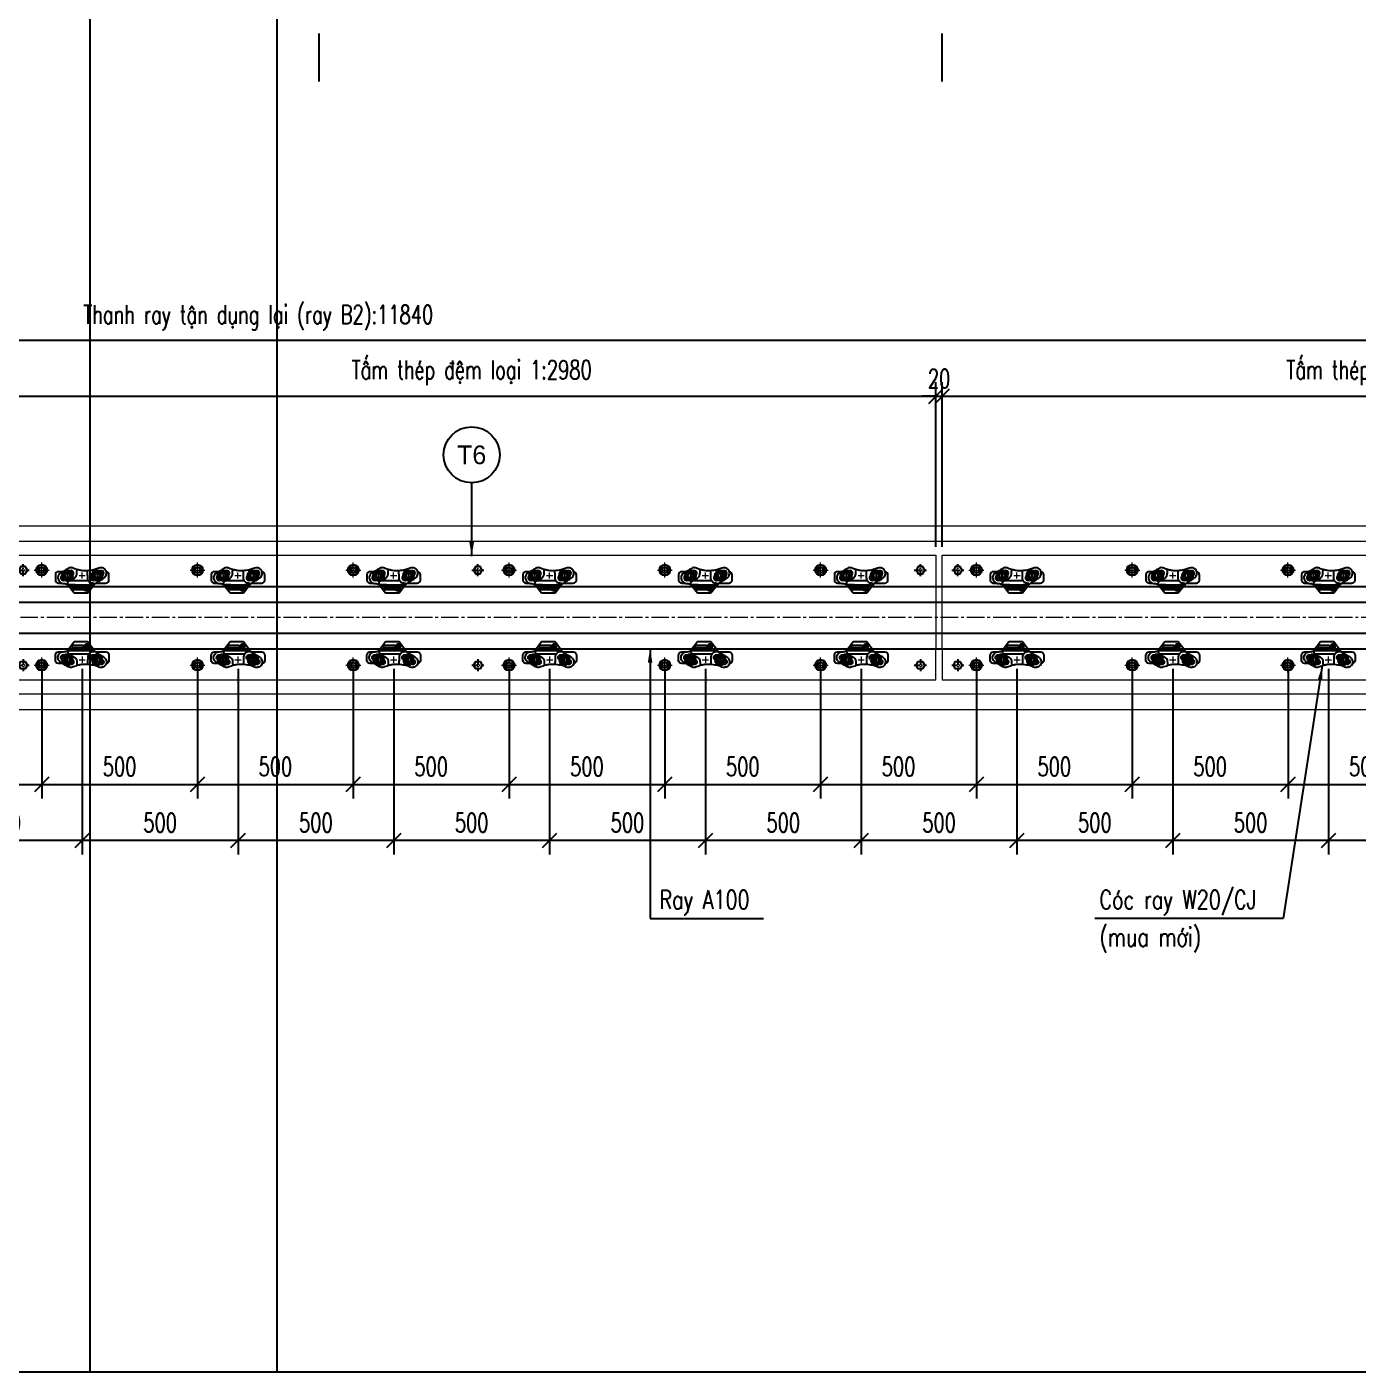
# Model space of a CAD drawing. Header units: millimetres. Extents: x 105795 to 260623, y -660711 to -234400.
# Drawn here: x 150627 to 154899, y -321277 to -316960 of the extents above; entities that cross this region are included whole.
import ezdxf
from ezdxf.enums import TextEntityAlignment as Align

# ---------------------------------------------------------------- set-up
doc = ezdxf.new("R2010")
doc.units = ezdxf.units.MM
doc.header["$LTSCALE"] = 150
doc.header["$MEASUREMENT"] = 0
doc.linetypes.add('CENTER', pattern=[2, 1.25, -0.25, 0.25, -0.25])
doc.linetypes.add('CENTER2', pattern=[1.125, 0.75, -0.125, 0.125, -0.125])
doc.layers.get('Defpoints').update_dxf_attribs({"color": 255})
for name, color, linetype in [('Bulong chinh cao do', 7, 'Continuous'), ('GhichuLytrinh', 2, 'Continuous'), ('PART', 3, 'Continuous'), ('Ray moi', 1, 'Continuous'), ('T-Dim', 8, 'Continuous'), ('T-Hatch', 8, 'Continuous'), ('T-Thay', 3, 'Continuous'), ('T-Truc', 13, 'CENTER2'), ('Tam thep dem', 2, 'Continuous'), ('TEXT', 4, 'Continuous')]:
    doc.layers.add(name, color=color, linetype=linetype)
doc.styles.add('HOA', font='VHAVAN.TTF', dxfattribs={"width": 0.85})
doc.styles.add('THUONG', font='vnsimple.shx', dxfattribs={"width": 0.75})
doc.styles.add('vnsimple', font='vnsimple.shx', dxfattribs={"width": 0.7})
doc.dimstyles.new('30L', dxfattribs={"dimscale": 300, "dimtxt": 0.2, "dimasz": 0.15, "dimexe": 0.15, "dimexo": 0.1, "dimgap": 0.09, "dimtad": 1, "dimdsep": 46, "dimtxsty": 'vnsimple', "dimblk": 'OBLIQUE', "dimcen": 0.09, "dimdle": 0.1, "dimclrd": 256, "dimclre": 256, "dimclrt": 3, "dimadec": 0, "dimazin": 0, "dimtfac": 1, "dimtix": 1, "dimtmove": 1, "dimatfit": 3, "dimfxl": 1, "dimtolj": 1, "dimtzin": 0, "dimarcsym": 0})

# ---------------------------------------------------------------- blocks, each defined once
blk = doc.blocks.new('Bulong M16 chinh cao do')
at = {"layer": 'Bulong chinh cao do', "lineweight": -3}
blk.add_lwpolyline([(-13.9, 0), (-6.9, -12), (6.9, -12), (13.9, 0), (6.9, 12), (-6.9, 12)], close=True, dxfattribs=at)
at = {"layer": 'T-Truc', "color": 250, "linetype": 'CENTER', "lineweight": -3, "ltscale": 0.1}
for p, q in [((-19.4, 0), (19.4, 0)), ((0, -19.4), (0, 19.4))]:
    blk.add_line(p, q, dxfattribs=at)
blk = doc.blocks.new('BU LONG')
at = {"layer": 'PART', "color": 2, "linetype": 'ByBlock', "lineweight": 9, "ltscale": 0.1}
for p, q in [((587063.7, -184968.2), (587063.7, -184920.2)), ((587039.7, -184944.2), (587087.7, -184944.2))]:
    blk.add_line(p, q, dxfattribs=at)
at = {"layer": 'PART', "color": 8, "linetype": 'Continuous'}
blk.add_lwpolyline([(587055.4, -184929.8), (587047.1, -184944.2), (587055.4, -184958.6), (587072.1, -184958.6), (587080.4, -184944.2), (587072.1, -184929.8)], close=True, dxfattribs=at)
at = {"layer": 'PART', "color": 2, "linetype": 'Continuous'}
for radius in [17.6, 8.8]:
    blk.add_circle((587063.7, -184944.2), radius, dxfattribs=at)
blk = doc.blocks.new('coc1')
at = {"layer": 'T-Dim', "color": 250}
for p, q in [((252126.1, -30948.7), (252141.5, -30948.7)), ((252151.5, -30976.2), (252151.5, -31038.5)), ((252171.9, -30984.6), (252171.2, -30984.6)), ((252171.2, -30984.6), (252171.3, -30985.4)), ((252172.9, -31027.2), (252172.9, -30993.4)), ((252174.9, -30991.4), (252177.5, -30991.4)), ((252177.5, -30983), (252175.9, -30983)), ((252175.9, -30983), (252175.9, -30984.6)), ((252175.9, -30985.9), (252175.9, -30987.5)), ((252177.5, -30987.5), (252175.9, -30987.5)), ((252177.8, -30983.6), (252177.8, -30984.6)), ((252177.8, -30986.9), (252177.8, -30985.9)), ((252178.3, -30984.6), (252178.4, -30984.6)), ((252179.5, -30993.4), (252179.5, -31027.2)), ((252181.8, -30986.4), (252181.8, -30984)), ((252174.9, -31029.2), (252177.5, -31029.2)), ((252126.3, -31045.1), (252141.7, -31045.1))]:
    blk.add_line(p, q, dxfattribs=at)
at = {"layer": 'T-Dim', "color": 8}
for p, q in [((252148.7, -30911), (252131.7, -30911)), ((252158.7, -30953.7), (252158.7, -30921)), ((252163.3, -30958.5), (252191, -30979.2)), ((252191, -30979.2), (252191, -31022.5)), ((252191, -31022.5), (252163.3, -31043.3)), ((252121.7, -31059.7), (252121.7, -31073)), ((252158.7, -31073), (252158.7, -31062.1)), ((252131.7, -31083), (252148.7, -31083))]:
    blk.add_line(p, q, dxfattribs=at)
at = {"layer": 'T-Dim', "color": 250}
for points in [[(252147.6, -30948.5), (252140.6, -30936.7), (252126.7, -30936.8), (252120, -30948.9), (252127.1, -30960.8), (252140.9, -30960.6)], [(252147.9, -31044.8), (252140.8, -31033), (252127, -31033.1), (252120.2, -31045.2), (252127.3, -31057.1), (252141.1, -31056.9)]]:
    blk.add_lwpolyline(points, close=True, dxfattribs=at)
blk.add_lwpolyline([(252172.3, -30985.9), (252171.8, -30985.9, -0.402189), (252171.3, -30985.4, -0.402189)], format="xyb", dxfattribs=at)
for points in [[(252171.8, -30984.6), (252171.9, -30984.6)], [(252178.3, -30985.9), (252172.3, -30985.9)], [(252174.6, -30984.6), (252178.3, -30984.6)], [(252178.1, -30984.6), (252179.1, -30984.6)], [(252179.1, -30985.9), (252178.3, -30985.9)]]:
    blk.add_lwpolyline(points, dxfattribs=at)
for centre, radius in [((252133.8, -30949.1), 17.5), ((252133.8, -30948.7), 12), ((252133.8, -30948.7), 8.21), ((252133.8, -30948.7), 7.72), ((252176.2, -30982.5), 7.99), ((252134, -31045.1), 17.7), ((252134, -31045.1), 12), ((252134, -31045.1), 8.58), ((252134, -31045.1), 7.72)]:
    blk.add_circle(centre, radius, dxfattribs=at)
for centre, radius, start, end in [((252126.7, -30936.2), 8.21, 33.8579, 204.33), ((252141.3, -30961.6), 8.21, 217.2187, 24.4659), ((252174.7, -30980.6), 4.86, 309.8531, 235.0368), ((252174.6, -30981), 3.55, 325.9393, 270.8947), ((252174.9, -30993.4), 2, 90, 180), ((252177.5, -30993.4), 2, 0, 90), ((252178.6, -30983.1), 1.56, 288.3305, 324.0231), ((252179, -30987), 1.05, 31.2028, 83.0416), ((252180.9, -30985.2), 1.54, 51.5074, 129.6961), ((252180.9, -30985.2), 1.54, 230.3039, 308.4926), ((252126.6, -31033), 8.58, 40.2477, 202.8953), ((252174.9, -31027.2), 2, 180, 270), ((252177.5, -31027.2), 2, 270, 0), ((252126.6, -31033), 8.58, 243.5906, 244.2653), ((252141.2, -31057), 8.58, 221.8793, 20.5324), ((252141.2, -31057), 8.58, 61.7402, 62.4743)]:
    blk.add_arc(centre, radius, start, end, dxfattribs=at)
at = {"layer": 'T-Dim', "color": 8}
for centre, radius, start, end in [((252131.7, -30921), 10, 90, 172.7502), ((252148.7, -30921), 10, 0, 90), ((252126.6, -31033), 8.58, 358.8777, 359.7675), ((252131.7, -31073), 10, 180, 270), ((252141.2, -31057), 8.58, 179.9374, 180.02), ((252148.7, -31073), 10, 270, 0)]:
    blk.add_arc(centre, radius, start, end, dxfattribs=at)
blk.add_open_spline([(252163.3, -30958.5), (252160.5, -30956.2), (252157.4, -30952.2), (252153.2, -30944.9), (252142, -30926.5), (252136.6, -30921.3), (252129, -30918.9), (252122.3, -30919.2), (252116.3, -30921.6), (252113.2, -30924.9), (252109.9, -30930.5), (252108.9, -30934.1), (252109, -30939.9), (252111.7, -30947.5), (252113.9, -30953.5), (252116, -30959.9), (252117.8, -30970.7), (252118.9, -30980.9), (252119.3, -30990.5), (252118.4, -30998.7), (252116, -31010.1), (252113.9, -31017.1), (252110.2, -31026.3), (252108.6, -31031.1), (252108.6, -31036), (252110, -31039.8), (252119.9, -31056.7), (252121.7, -31059.6), (252124.1, -31064.1), (252128.6, -31071), (252134.1, -31073.9), (252138.8, -31075.4), (252144.9, -31075), (252151.5, -31072.3), (252157.7, -31065.7), (252158.7, -31062.5), (252159.6, -31055.9), (252160.3, -31048.8), (252161.8, -31045.5), (252162.5, -31044.1), (252163.3, -31043.3)], degree=3, knots=[0.587392, 0.587392, 0.587392, 0.587392, 1, 2, 3, 4, 5, 6, 7, 8, 9, 10, 11, 12, 13, 14, 15, 16, 17, 18, 19, 20, 21, 22, 23, 24, 25, 26, 27, 28, 29, 30, 31, 32, 33, 34, 35, 36, 37, 37.680973, 37.680973, 37.680973, 37.680973], dxfattribs=at)
at = {"layer": 'T-Dim', "color": 250}
for points in [[(252163.2, -31042.6), (252163.2, -31038.2), (252163.3, -31005.4), (252163.3, -30985.6), (252163.2, -30962.7), (252163.3, -30959.6), (252163.1, -30959.1), (252162.1, -30958.4), (252161, -30958.3), (252159.8, -30958.4), (252159.3, -30959.4), (252159.2, -30961.2), (252159, -30964), (252158.6, -30966.7), (252158.2, -30968.6), (252157, -30970.9), (252154.7, -30973.5), (252151.8, -30976), (252149.7, -30977.4), (252146.7, -30978.8), (252142.9, -30979.4), (252130.9, -30979.5), (252124.3, -30979.6), (252121.3, -30979.6), (252118.7, -30979.8)], [(252177.8, -30983.6), (252177.8, -30983.2), (252177.7, -30983), (252177.5, -30983)], [(252177.8, -30986.9), (252177.8, -30987.3), (252177.7, -30987.5), (252177.5, -30987.5)], [(252163.2, -31042.6), (252161.8, -31043.7), (252159.6, -31043.5), (252155.8, -31043.3), (252153.2, -31041), (252149.8, -31036.1), (252145.1, -31027.2), (252143.6, -31024.1), (252141.4, -31020.8), (252138.9, -31018.5), (252135.8, -31016.1), (252132.8, -31014.9), (252130.3, -31014.2), (252119.9, -31014.1), (252117.4, -31014.1), (252115.3, -31012.2)]]:
    blk.add_open_spline(points, degree=3, dxfattribs=at)
at = {"layer": 'T-Truc', "color": 250, "lineweight": 9, "ltscale": 30}
for p, q in [((252134, -31007), (252134, -30987)), ((252144, -30997), (252124, -30997))]:
    blk.add_line(p, q, dxfattribs=at)
blk = doc.blocks.new('mnmnbvmnbvmnbmnbbn')
at = {"layer": 'Tam thep dem', "lineweight": 9, "ltscale": 0.5}
for points in [[(0, -300), (0, 0), (2980, 0), (2980, -300)], [(0, -300), (0, -400), (2980, -400), (2980, -300)]]:
    blk.add_lwpolyline(points, dxfattribs=at)
at = {"layer": 'Bulong chinh cao do', "linetype": 'Continuous'}
for p in [(50, -47.5), (1510, -47.5), (2930, -47.5)]:
    blk.add_blockref('Bulong M16 chinh cao do', p, dxfattribs=at)
at = {"layer": 'Bulong chinh cao do', "linetype": 'Continuous', "xscale": -1, "rotation": 180}
for p in [(50, -352.5), (1510, -352.5), (2930, -352.5)]:
    blk.add_blockref('Bulong M16 chinh cao do', p, dxfattribs=at)
at = {"layer": 'PART', "linetype": 'Continuous'}
for p in [(-586953.7, 184896.7), (-586453.7, 184896.7), (-585953.7, 184896.7), (-585453.7, 184896.7), (-584953.7, 184896.7), (-584453.7, 184896.7), (-586953.7, 184591.7), (-586453.7, 184591.7), (-585953.7, 184591.7), (-585453.7, 184591.7), (-584953.7, 184591.7), (-584453.7, 184591.7)]:
    blk.add_blockref('BU LONG', p, dxfattribs=at)
at = {"layer": 'T-Dim', "rotation": 270}
for p in [(31237, 252069), (31737, 252069), (32236.3, 252069, 616), (32737, 252069), (33237, 252069), (33737, 252069)]:
    blk.add_blockref('coc1', p, dxfattribs=at)
at = {"layer": 'T-Dim', "xscale": -1, "rotation": 270}
for p in [(31237, -252469), (31737, -252469), (32236.3, -252469, 616), (32737, -252469), (33237, -252469), (33737, -252469)]:
    blk.add_blockref('coc1', p, dxfattribs=at)
blk = doc.blocks.new('_Oblique')
at = {"color": 0, "linetype": 'ByBlock', "lineweight": -2}
blk.add_line((-0.5, -0.5), (0.5, 0.5), dxfattribs=at)
blk = doc.blocks.new('*D700')
at = {"layer": 'Defpoints', "color": 0, "linetype": 'Continuous', "transparency": 16777216}
for p in [(150174.5, -318996.9), (150674.5, -318996.9), (150674.5, -319390.9)]:
    blk.add_point(p, dxfattribs=at)
at = {"layer": 'T-Dim', "linetype": 'Continuous', "lineweight": -2, "transparency": 16777216}
for p, q in [((150174.5, -319026.9), (150174.5, -319435.9)), ((150674.5, -319026.9), (150674.5, -319435.9)), ((150144.5, -319390.9), (150704.5, -319390.9))]:
    blk.add_line(p, q, dxfattribs=at)
at = {"layer": 'T-Dim', "linetype": 'Continuous', "lineweight": -2, "transparency": 16777216, "xscale": 45, "yscale": 45, "zscale": 45, "rotation": 180}
blk.add_blockref('_Oblique', (150174.5, -319390.9), dxfattribs=at)
at = {"layer": 'T-Dim', "linetype": 'Continuous', "lineweight": -2, "transparency": 16777216, "xscale": 45, "yscale": 45, "zscale": 45}
blk.add_blockref('_Oblique', (150674.5, -319390.9), dxfattribs=at)
at = {"layer": 'T-Dim', "color": 3, "linetype": 'Continuous', "transparency": 16777216, "insert": (150424.5, -319333.9), "char_height": 60, "attachment_point": 5, "style": 'vnsimple'}
blk.add_mtext('\\A1;500', dxfattribs=at)
blk = doc.blocks.new('*D701')
at = {"layer": 'Defpoints', "color": 0, "linetype": 'Continuous', "transparency": 16777216}
for p in [(150304.5, -318990.7), (150804.5, -318990.7), (150304.5, -319570.9)]:
    blk.add_point(p, dxfattribs=at)
at = {"layer": 'T-Dim', "linetype": 'Continuous', "lineweight": -2, "transparency": 16777216}
for p, q in [((150304.5, -319020.7), (150304.5, -319615.9)), ((150804.5, -319020.7), (150804.5, -319615.9)), ((150834.5, -319570.9), (150274.5, -319570.9))]:
    blk.add_line(p, q, dxfattribs=at)
at = {"layer": 'T-Dim', "linetype": 'Continuous', "lineweight": -2, "transparency": 16777216, "xscale": 45, "yscale": 45, "zscale": 45, "rotation": 180}
blk.add_blockref('_Oblique', (150304.5, -319570.9), dxfattribs=at)
at = {"layer": 'T-Dim', "linetype": 'Continuous', "lineweight": -2, "transparency": 16777216, "xscale": 45, "yscale": 45, "zscale": 45}
blk.add_blockref('_Oblique', (150804.5, -319570.9), dxfattribs=at)
at = {"layer": 'T-Dim', "color": 3, "linetype": 'Continuous', "transparency": 16777216, "insert": (150554.5, -319513.9), "char_height": 60, "attachment_point": 5, "style": 'vnsimple'}
blk.add_mtext('\\A1;500', dxfattribs=at)
blk = doc.blocks.new('*D702')
at = {"layer": 'Defpoints', "color": 0, "linetype": 'Continuous', "transparency": 16777216}
for p in [(150674.5, -318996.9), (151174.5, -318996.9), (151174.5, -319390.9)]:
    blk.add_point(p, dxfattribs=at)
at = {"layer": 'T-Dim', "linetype": 'Continuous', "lineweight": -2, "transparency": 16777216}
for p, q in [((150674.5, -319026.9), (150674.5, -319435.9)), ((151174.5, -319026.9), (151174.5, -319435.9)), ((150644.5, -319390.9), (151204.5, -319390.9))]:
    blk.add_line(p, q, dxfattribs=at)
at = {"layer": 'T-Dim', "linetype": 'Continuous', "lineweight": -2, "transparency": 16777216, "xscale": 45, "yscale": 45, "zscale": 45, "rotation": 180}
blk.add_blockref('_Oblique', (150674.5, -319390.9), dxfattribs=at)
at = {"layer": 'T-Dim', "linetype": 'Continuous', "lineweight": -2, "transparency": 16777216, "xscale": 45, "yscale": 45, "zscale": 45}
blk.add_blockref('_Oblique', (151174.5, -319390.9), dxfattribs=at)
at = {"layer": 'T-Dim', "color": 3, "linetype": 'Continuous', "transparency": 16777216, "insert": (150924.5, -319333.9), "char_height": 60, "attachment_point": 5, "style": 'vnsimple'}
blk.add_mtext('\\A1;500', dxfattribs=at)
blk = doc.blocks.new('*D703')
at = {"layer": 'Defpoints', "color": 0, "linetype": 'Continuous', "transparency": 16777216}
for p in [(150804.5, -318990.7), (151304.5, -318990.7), (150804.5, -319570.9)]:
    blk.add_point(p, dxfattribs=at)
at = {"layer": 'T-Dim', "linetype": 'Continuous', "lineweight": -2, "transparency": 16777216}
for p, q in [((150804.5, -319020.7), (150804.5, -319615.9)), ((151304.5, -319020.7), (151304.5, -319615.9)), ((151334.5, -319570.9), (150774.5, -319570.9))]:
    blk.add_line(p, q, dxfattribs=at)
at = {"layer": 'T-Dim', "linetype": 'Continuous', "lineweight": -2, "transparency": 16777216, "xscale": 45, "yscale": 45, "zscale": 45, "rotation": 180}
blk.add_blockref('_Oblique', (150804.5, -319570.9), dxfattribs=at)
at = {"layer": 'T-Dim', "linetype": 'Continuous', "lineweight": -2, "transparency": 16777216, "xscale": 45, "yscale": 45, "zscale": 45}
blk.add_blockref('_Oblique', (151304.5, -319570.9), dxfattribs=at)
at = {"layer": 'T-Dim', "color": 3, "linetype": 'Continuous', "transparency": 16777216, "insert": (151054.5, -319513.9), "char_height": 60, "attachment_point": 5, "style": 'vnsimple'}
blk.add_mtext('\\A1;500', dxfattribs=at)
blk = doc.blocks.new('*D704')
at = {"layer": 'Defpoints', "color": 0, "linetype": 'Continuous', "transparency": 16777216}
for p in [(151174.5, -318996.9), (151674.5, -318996.9), (151674.5, -319390.9)]:
    blk.add_point(p, dxfattribs=at)
at = {"layer": 'T-Dim', "linetype": 'Continuous', "lineweight": -2, "transparency": 16777216}
for p, q in [((151174.5, -319026.9), (151174.5, -319435.9)), ((151674.5, -319026.9), (151674.5, -319435.9)), ((151144.5, -319390.9), (151704.5, -319390.9))]:
    blk.add_line(p, q, dxfattribs=at)
at = {"layer": 'T-Dim', "linetype": 'Continuous', "lineweight": -2, "transparency": 16777216, "xscale": 45, "yscale": 45, "zscale": 45, "rotation": 180}
blk.add_blockref('_Oblique', (151174.5, -319390.9), dxfattribs=at)
at = {"layer": 'T-Dim', "linetype": 'Continuous', "lineweight": -2, "transparency": 16777216, "xscale": 45, "yscale": 45, "zscale": 45}
blk.add_blockref('_Oblique', (151674.5, -319390.9), dxfattribs=at)
at = {"layer": 'T-Dim', "color": 3, "linetype": 'Continuous', "transparency": 16777216, "insert": (151424.5, -319333.9), "char_height": 60, "attachment_point": 5, "style": 'vnsimple'}
blk.add_mtext('\\A1;500', dxfattribs=at)
blk = doc.blocks.new('*D705')
at = {"layer": 'Defpoints', "color": 0, "linetype": 'Continuous', "transparency": 16777216}
for p in [(151304.5, -318990.7), (151804.5, -318990.7), (151304.5, -319570.9)]:
    blk.add_point(p, dxfattribs=at)
at = {"layer": 'T-Dim', "linetype": 'Continuous', "lineweight": -2, "transparency": 16777216}
for p, q in [((151304.5, -319020.7), (151304.5, -319615.9)), ((151804.5, -319020.7), (151804.5, -319615.9)), ((151834.5, -319570.9), (151274.5, -319570.9))]:
    blk.add_line(p, q, dxfattribs=at)
at = {"layer": 'T-Dim', "linetype": 'Continuous', "lineweight": -2, "transparency": 16777216, "xscale": 45, "yscale": 45, "zscale": 45, "rotation": 180}
blk.add_blockref('_Oblique', (151304.5, -319570.9), dxfattribs=at)
at = {"layer": 'T-Dim', "linetype": 'Continuous', "lineweight": -2, "transparency": 16777216, "xscale": 45, "yscale": 45, "zscale": 45}
blk.add_blockref('_Oblique', (151804.5, -319570.9), dxfattribs=at)
at = {"layer": 'T-Dim', "color": 3, "linetype": 'Continuous', "transparency": 16777216, "insert": (151554.5, -319513.9), "char_height": 60, "attachment_point": 5, "style": 'vnsimple'}
blk.add_mtext('\\A1;500', dxfattribs=at)
blk = doc.blocks.new('*D706')
at = {"layer": 'Defpoints', "color": 0, "linetype": 'Continuous', "transparency": 16777216}
for p in [(151674.5, -318996.9), (152174.5, -318996.9), (152174.5, -319390.9)]:
    blk.add_point(p, dxfattribs=at)
at = {"layer": 'T-Dim', "linetype": 'Continuous', "lineweight": -2, "transparency": 16777216}
for p, q in [((151674.5, -319026.9), (151674.5, -319435.9)), ((152174.5, -319026.9), (152174.5, -319435.9)), ((151644.5, -319390.9), (152204.5, -319390.9))]:
    blk.add_line(p, q, dxfattribs=at)
at = {"layer": 'T-Dim', "linetype": 'Continuous', "lineweight": -2, "transparency": 16777216, "xscale": 45, "yscale": 45, "zscale": 45, "rotation": 180}
blk.add_blockref('_Oblique', (151674.5, -319390.9), dxfattribs=at)
at = {"layer": 'T-Dim', "linetype": 'Continuous', "lineweight": -2, "transparency": 16777216, "xscale": 45, "yscale": 45, "zscale": 45}
blk.add_blockref('_Oblique', (152174.5, -319390.9), dxfattribs=at)
at = {"layer": 'T-Dim', "color": 3, "linetype": 'Continuous', "transparency": 16777216, "insert": (151924.5, -319333.9), "char_height": 60, "attachment_point": 5, "style": 'vnsimple'}
blk.add_mtext('\\A1;500', dxfattribs=at)
blk = doc.blocks.new('*D707')
at = {"layer": 'Defpoints', "color": 0, "linetype": 'Continuous', "transparency": 16777216}
for p in [(151804.5, -318990.7), (152304.5, -318990.7), (151804.5, -319570.9)]:
    blk.add_point(p, dxfattribs=at)
at = {"layer": 'T-Dim', "linetype": 'Continuous', "lineweight": -2, "transparency": 16777216}
for p, q in [((151804.5, -319020.7), (151804.5, -319615.9)), ((152304.5, -319020.7), (152304.5, -319615.9)), ((152334.5, -319570.9), (151774.5, -319570.9))]:
    blk.add_line(p, q, dxfattribs=at)
at = {"layer": 'T-Dim', "linetype": 'Continuous', "lineweight": -2, "transparency": 16777216, "xscale": 45, "yscale": 45, "zscale": 45, "rotation": 180}
blk.add_blockref('_Oblique', (151804.5, -319570.9), dxfattribs=at)
at = {"layer": 'T-Dim', "linetype": 'Continuous', "lineweight": -2, "transparency": 16777216, "xscale": 45, "yscale": 45, "zscale": 45}
blk.add_blockref('_Oblique', (152304.5, -319570.9), dxfattribs=at)
at = {"layer": 'T-Dim', "color": 3, "linetype": 'Continuous', "transparency": 16777216, "insert": (152054.5, -319513.9), "char_height": 60, "attachment_point": 5, "style": 'vnsimple'}
blk.add_mtext('\\A1;500', dxfattribs=at)
blk = doc.blocks.new('*D708')
at = {"layer": 'Defpoints', "color": 0, "linetype": 'Continuous', "transparency": 16777216}
for p in [(152174.5, -318996.9), (152674.5, -318996.9), (152674.5, -319390.9)]:
    blk.add_point(p, dxfattribs=at)
at = {"layer": 'T-Dim', "linetype": 'Continuous', "lineweight": -2, "transparency": 16777216}
for p, q in [((152174.5, -319026.9), (152174.5, -319435.9)), ((152674.5, -319026.9), (152674.5, -319435.9)), ((152144.5, -319390.9), (152704.5, -319390.9))]:
    blk.add_line(p, q, dxfattribs=at)
at = {"layer": 'T-Dim', "linetype": 'Continuous', "lineweight": -2, "transparency": 16777216, "xscale": 45, "yscale": 45, "zscale": 45, "rotation": 180}
blk.add_blockref('_Oblique', (152174.5, -319390.9), dxfattribs=at)
at = {"layer": 'T-Dim', "linetype": 'Continuous', "lineweight": -2, "transparency": 16777216, "xscale": 45, "yscale": 45, "zscale": 45}
blk.add_blockref('_Oblique', (152674.5, -319390.9), dxfattribs=at)
at = {"layer": 'T-Dim', "color": 3, "linetype": 'Continuous', "transparency": 16777216, "insert": (152424.5, -319333.9), "char_height": 60, "attachment_point": 5, "style": 'vnsimple'}
blk.add_mtext('\\A1;500', dxfattribs=at)
blk = doc.blocks.new('*D709')
at = {"layer": 'Defpoints', "color": 0, "linetype": 'Continuous', "transparency": 16777216}
for p in [(152304.5, -318990.7), (152804.5, -318990.7), (152304.5, -319570.9)]:
    blk.add_point(p, dxfattribs=at)
at = {"layer": 'T-Dim', "linetype": 'Continuous', "lineweight": -2, "transparency": 16777216}
for p, q in [((152304.5, -319020.7), (152304.5, -319615.9)), ((152804.5, -319020.7), (152804.5, -319615.9)), ((152834.5, -319570.9), (152274.5, -319570.9))]:
    blk.add_line(p, q, dxfattribs=at)
at = {"layer": 'T-Dim', "linetype": 'Continuous', "lineweight": -2, "transparency": 16777216, "xscale": 45, "yscale": 45, "zscale": 45, "rotation": 180}
blk.add_blockref('_Oblique', (152304.5, -319570.9), dxfattribs=at)
at = {"layer": 'T-Dim', "linetype": 'Continuous', "lineweight": -2, "transparency": 16777216, "xscale": 45, "yscale": 45, "zscale": 45}
blk.add_blockref('_Oblique', (152804.5, -319570.9), dxfattribs=at)
at = {"layer": 'T-Dim', "color": 3, "linetype": 'Continuous', "transparency": 16777216, "insert": (152554.5, -319513.9), "char_height": 60, "attachment_point": 5, "style": 'vnsimple'}
blk.add_mtext('\\A1;500', dxfattribs=at)
blk = doc.blocks.new('*D640')
at = {"layer": 'Defpoints', "color": 0, "linetype": 'Continuous', "transparency": 16777216}
for p in [(152674.5, -318996.9), (153174.5, -318996.9), (153174.5, -319390.9)]:
    blk.add_point(p, dxfattribs=at)
at = {"layer": 'T-Dim', "linetype": 'Continuous', "lineweight": -2, "transparency": 16777216}
for p, q in [((152674.5, -319026.9), (152674.5, -319435.9)), ((153174.5, -319026.9), (153174.5, -319435.9)), ((152644.5, -319390.9), (153204.5, -319390.9))]:
    blk.add_line(p, q, dxfattribs=at)
at = {"layer": 'T-Dim', "linetype": 'Continuous', "lineweight": -2, "transparency": 16777216, "xscale": 45, "yscale": 45, "zscale": 45, "rotation": 180}
blk.add_blockref('_Oblique', (152674.5, -319390.9), dxfattribs=at)
at = {"layer": 'T-Dim', "linetype": 'Continuous', "lineweight": -2, "transparency": 16777216, "xscale": 45, "yscale": 45, "zscale": 45}
blk.add_blockref('_Oblique', (153174.5, -319390.9), dxfattribs=at)
at = {"layer": 'T-Dim', "color": 3, "linetype": 'Continuous', "transparency": 16777216, "insert": (152924.5, -319333.9), "char_height": 60, "attachment_point": 5, "style": 'vnsimple'}
blk.add_mtext('\\A1;500', dxfattribs=at)
blk = doc.blocks.new('*D641')
at = {"layer": 'Defpoints', "color": 0, "linetype": 'Continuous', "transparency": 16777216}
for p in [(152804.5, -318990.7), (153304.5, -318990.7), (152804.5, -319570.9)]:
    blk.add_point(p, dxfattribs=at)
at = {"layer": 'T-Dim', "linetype": 'Continuous', "lineweight": -2, "transparency": 16777216}
for p, q in [((152804.5, -319020.7), (152804.5, -319615.9)), ((153304.5, -319020.7), (153304.5, -319615.9)), ((153334.5, -319570.9), (152774.5, -319570.9))]:
    blk.add_line(p, q, dxfattribs=at)
at = {"layer": 'T-Dim', "linetype": 'Continuous', "lineweight": -2, "transparency": 16777216, "xscale": 45, "yscale": 45, "zscale": 45, "rotation": 180}
blk.add_blockref('_Oblique', (152804.5, -319570.9), dxfattribs=at)
at = {"layer": 'T-Dim', "linetype": 'Continuous', "lineweight": -2, "transparency": 16777216, "xscale": 45, "yscale": 45, "zscale": 45}
blk.add_blockref('_Oblique', (153304.5, -319570.9), dxfattribs=at)
at = {"layer": 'T-Dim', "color": 3, "linetype": 'Continuous', "transparency": 16777216, "insert": (153054.5, -319513.9), "char_height": 60, "attachment_point": 5, "style": 'vnsimple'}
blk.add_mtext('\\A1;500', dxfattribs=at)
blk = doc.blocks.new('*D642')
at = {"layer": 'Defpoints', "color": 0, "linetype": 'Continuous', "transparency": 16777216}
for p in [(153174.5, -318996.9), (153674.5, -318996.9), (153674.5, -319390.9)]:
    blk.add_point(p, dxfattribs=at)
at = {"layer": 'T-Dim', "linetype": 'Continuous', "lineweight": -2, "transparency": 16777216}
for p, q in [((153174.5, -319026.9), (153174.5, -319435.9)), ((153674.5, -319026.9), (153674.5, -319435.9)), ((153144.5, -319390.9), (153704.5, -319390.9))]:
    blk.add_line(p, q, dxfattribs=at)
at = {"layer": 'T-Dim', "linetype": 'Continuous', "lineweight": -2, "transparency": 16777216, "xscale": 45, "yscale": 45, "zscale": 45, "rotation": 180}
blk.add_blockref('_Oblique', (153174.5, -319390.9), dxfattribs=at)
at = {"layer": 'T-Dim', "linetype": 'Continuous', "lineweight": -2, "transparency": 16777216, "xscale": 45, "yscale": 45, "zscale": 45}
blk.add_blockref('_Oblique', (153674.5, -319390.9), dxfattribs=at)
at = {"layer": 'T-Dim', "color": 3, "linetype": 'Continuous', "transparency": 16777216, "insert": (153424.5, -319333.9), "char_height": 60, "attachment_point": 5, "style": 'vnsimple'}
blk.add_mtext('\\A1;500', dxfattribs=at)
blk = doc.blocks.new('*D643')
at = {"layer": 'Defpoints', "color": 0, "linetype": 'Continuous', "transparency": 16777216}
for p in [(153304.5, -318990.7), (153804.5, -318990.7), (153304.5, -319570.9)]:
    blk.add_point(p, dxfattribs=at)
at = {"layer": 'T-Dim', "linetype": 'Continuous', "lineweight": -2, "transparency": 16777216}
for p, q in [((153304.5, -319020.7), (153304.5, -319615.9)), ((153804.5, -319020.7), (153804.5, -319615.9)), ((153834.5, -319570.9), (153274.5, -319570.9))]:
    blk.add_line(p, q, dxfattribs=at)
at = {"layer": 'T-Dim', "linetype": 'Continuous', "lineweight": -2, "transparency": 16777216, "xscale": 45, "yscale": 45, "zscale": 45, "rotation": 180}
blk.add_blockref('_Oblique', (153304.5, -319570.9), dxfattribs=at)
at = {"layer": 'T-Dim', "linetype": 'Continuous', "lineweight": -2, "transparency": 16777216, "xscale": 45, "yscale": 45, "zscale": 45}
blk.add_blockref('_Oblique', (153804.5, -319570.9), dxfattribs=at)
at = {"layer": 'T-Dim', "color": 3, "linetype": 'Continuous', "transparency": 16777216, "insert": (153554.5, -319513.9), "char_height": 60, "attachment_point": 5, "style": 'vnsimple'}
blk.add_mtext('\\A1;500', dxfattribs=at)
blk = doc.blocks.new('*D644')
at = {"layer": 'Defpoints', "color": 0, "linetype": 'Continuous', "transparency": 16777216}
for p in [(153674.5, -318996.9), (154174.5, -318996.9), (154174.5, -319390.9)]:
    blk.add_point(p, dxfattribs=at)
at = {"layer": 'T-Dim', "linetype": 'Continuous', "lineweight": -2, "transparency": 16777216}
for p, q in [((153674.5, -319026.9), (153674.5, -319435.9)), ((154174.5, -319026.9), (154174.5, -319435.9)), ((153644.5, -319390.9), (154204.5, -319390.9))]:
    blk.add_line(p, q, dxfattribs=at)
at = {"layer": 'T-Dim', "linetype": 'Continuous', "lineweight": -2, "transparency": 16777216, "xscale": 45, "yscale": 45, "zscale": 45, "rotation": 180}
blk.add_blockref('_Oblique', (153674.5, -319390.9), dxfattribs=at)
at = {"layer": 'T-Dim', "linetype": 'Continuous', "lineweight": -2, "transparency": 16777216, "xscale": 45, "yscale": 45, "zscale": 45}
blk.add_blockref('_Oblique', (154174.5, -319390.9), dxfattribs=at)
at = {"layer": 'T-Dim', "color": 3, "linetype": 'Continuous', "transparency": 16777216, "insert": (153924.5, -319333.9), "char_height": 60, "attachment_point": 5, "style": 'vnsimple'}
blk.add_mtext('\\A1;500', dxfattribs=at)
blk = doc.blocks.new('*D645')
at = {"layer": 'Defpoints', "color": 0, "linetype": 'Continuous', "transparency": 16777216}
for p in [(153804.5, -318990.7), (154304.5, -318990.7), (153804.5, -319570.9)]:
    blk.add_point(p, dxfattribs=at)
at = {"layer": 'T-Dim', "linetype": 'Continuous', "lineweight": -2, "transparency": 16777216}
for p, q in [((153804.5, -319020.7), (153804.5, -319615.9)), ((154304.5, -319020.7), (154304.5, -319615.9)), ((154334.5, -319570.9), (153774.5, -319570.9))]:
    blk.add_line(p, q, dxfattribs=at)
at = {"layer": 'T-Dim', "linetype": 'Continuous', "lineweight": -2, "transparency": 16777216, "xscale": 45, "yscale": 45, "zscale": 45, "rotation": 180}
blk.add_blockref('_Oblique', (153804.5, -319570.9), dxfattribs=at)
at = {"layer": 'T-Dim', "linetype": 'Continuous', "lineweight": -2, "transparency": 16777216, "xscale": 45, "yscale": 45, "zscale": 45}
blk.add_blockref('_Oblique', (154304.5, -319570.9), dxfattribs=at)
at = {"layer": 'T-Dim', "color": 3, "linetype": 'Continuous', "transparency": 16777216, "insert": (154054.5, -319513.9), "char_height": 60, "attachment_point": 5, "style": 'vnsimple'}
blk.add_mtext('\\A1;500', dxfattribs=at)
blk = doc.blocks.new('*D646')
at = {"layer": 'Defpoints', "color": 0, "linetype": 'Continuous', "transparency": 16777216}
for p in [(154174.5, -318996.9), (154674.5, -318996.9), (154674.5, -319390.9)]:
    blk.add_point(p, dxfattribs=at)
at = {"layer": 'T-Dim', "linetype": 'Continuous', "lineweight": -2, "transparency": 16777216}
for p, q in [((154174.5, -319026.9), (154174.5, -319435.9)), ((154674.5, -319026.9), (154674.5, -319435.9)), ((154144.5, -319390.9), (154704.5, -319390.9))]:
    blk.add_line(p, q, dxfattribs=at)
at = {"layer": 'T-Dim', "linetype": 'Continuous', "lineweight": -2, "transparency": 16777216, "xscale": 45, "yscale": 45, "zscale": 45, "rotation": 180}
blk.add_blockref('_Oblique', (154174.5, -319390.9), dxfattribs=at)
at = {"layer": 'T-Dim', "linetype": 'Continuous', "lineweight": -2, "transparency": 16777216, "xscale": 45, "yscale": 45, "zscale": 45}
blk.add_blockref('_Oblique', (154674.5, -319390.9), dxfattribs=at)
at = {"layer": 'T-Dim', "color": 3, "linetype": 'Continuous', "transparency": 16777216, "insert": (154424.5, -319333.9), "char_height": 60, "attachment_point": 5, "style": 'vnsimple'}
blk.add_mtext('\\A1;500', dxfattribs=at)
blk = doc.blocks.new('*D647')
at = {"layer": 'Defpoints', "color": 0, "linetype": 'Continuous', "transparency": 16777216}
for p in [(154304.5, -318990.7), (154804.5, -318990.7), (154304.5, -319570.9)]:
    blk.add_point(p, dxfattribs=at)
at = {"layer": 'T-Dim', "linetype": 'Continuous', "lineweight": -2, "transparency": 16777216}
for p, q in [((154304.5, -319020.7), (154304.5, -319615.9)), ((154804.5, -319020.7), (154804.5, -319615.9)), ((154834.5, -319570.9), (154274.5, -319570.9))]:
    blk.add_line(p, q, dxfattribs=at)
at = {"layer": 'T-Dim', "linetype": 'Continuous', "lineweight": -2, "transparency": 16777216, "xscale": 45, "yscale": 45, "zscale": 45, "rotation": 180}
blk.add_blockref('_Oblique', (154304.5, -319570.9), dxfattribs=at)
at = {"layer": 'T-Dim', "linetype": 'Continuous', "lineweight": -2, "transparency": 16777216, "xscale": 45, "yscale": 45, "zscale": 45}
blk.add_blockref('_Oblique', (154804.5, -319570.9), dxfattribs=at)
at = {"layer": 'T-Dim', "color": 3, "linetype": 'Continuous', "transparency": 16777216, "insert": (154554.5, -319513.9), "char_height": 60, "attachment_point": 5, "style": 'vnsimple'}
blk.add_mtext('\\A1;500', dxfattribs=at)
blk = doc.blocks.new('*D648')
at = {"layer": 'Defpoints', "color": 0, "linetype": 'Continuous', "transparency": 16777216}
for p in [(154674.5, -318996.9), (155174.5, -318996.9), (155174.5, -319390.9)]:
    blk.add_point(p, dxfattribs=at)
at = {"layer": 'T-Dim', "linetype": 'Continuous', "lineweight": -2, "transparency": 16777216}
for p, q in [((154674.5, -319026.9), (154674.5, -319435.9)), ((155174.5, -319026.9), (155174.5, -319435.9)), ((154644.5, -319390.9), (155204.5, -319390.9))]:
    blk.add_line(p, q, dxfattribs=at)
at = {"layer": 'T-Dim', "linetype": 'Continuous', "lineweight": -2, "transparency": 16777216, "xscale": 45, "yscale": 45, "zscale": 45, "rotation": 180}
blk.add_blockref('_Oblique', (154674.5, -319390.9), dxfattribs=at)
at = {"layer": 'T-Dim', "linetype": 'Continuous', "lineweight": -2, "transparency": 16777216, "xscale": 45, "yscale": 45, "zscale": 45}
blk.add_blockref('_Oblique', (155174.5, -319390.9), dxfattribs=at)
at = {"layer": 'T-Dim', "color": 3, "linetype": 'Continuous', "transparency": 16777216, "insert": (154924.5, -319333.9), "char_height": 60, "attachment_point": 5, "style": 'vnsimple'}
blk.add_mtext('\\A1;500', dxfattribs=at)
blk = doc.blocks.new('*D649')
at = {"layer": 'Defpoints', "color": 0, "linetype": 'Continuous', "transparency": 16777216}
for p in [(154804.5, -318990.7), (155304.5, -318990.7), (154804.5, -319570.9)]:
    blk.add_point(p, dxfattribs=at)
at = {"layer": 'T-Dim', "linetype": 'Continuous', "lineweight": -2, "transparency": 16777216}
for p, q in [((154804.5, -319020.7), (154804.5, -319615.9)), ((155304.5, -319020.7), (155304.5, -319615.9)), ((155334.5, -319570.9), (154774.5, -319570.9))]:
    blk.add_line(p, q, dxfattribs=at)
at = {"layer": 'T-Dim', "linetype": 'Continuous', "lineweight": -2, "transparency": 16777216, "xscale": 45, "yscale": 45, "zscale": 45, "rotation": 180}
blk.add_blockref('_Oblique', (154804.5, -319570.9), dxfattribs=at)
at = {"layer": 'T-Dim', "linetype": 'Continuous', "lineweight": -2, "transparency": 16777216, "xscale": 45, "yscale": 45, "zscale": 45}
blk.add_blockref('_Oblique', (155304.5, -319570.9), dxfattribs=at)
at = {"layer": 'T-Dim', "color": 3, "linetype": 'Continuous', "transparency": 16777216, "insert": (155054.5, -319513.9), "char_height": 60, "attachment_point": 5, "style": 'vnsimple'}
blk.add_mtext('\\A1;500', dxfattribs=at)
blk = doc.blocks.new('*D982')
at = {"layer": 'Defpoints', "color": 0, "transparency": 16777216}
for p in [(153544.5, -318145.8), (150564.5, -318658.5), (153544.5, -318658.5)]:
    blk.add_point(p, dxfattribs=at)
at = {"layer": 'T-Dim', "lineweight": -2, "transparency": 16777216}
for p, q in [((150564.5, -318628.5), (150564.5, -318100.8)), ((153544.5, -318628.5), (153544.5, -318100.8)), ((150534.5, -318145.8), (153574.5, -318145.8))]:
    blk.add_line(p, q, dxfattribs=at)
at = {"layer": 'T-Dim', "lineweight": -2, "transparency": 16777216, "xscale": 45, "yscale": 45, "zscale": 45, "rotation": 180}
blk.add_blockref('_Oblique', (150564.5, -318145.8), dxfattribs=at)
at = {"layer": 'T-Dim', "lineweight": -2, "transparency": 16777216, "xscale": 45, "yscale": 45, "zscale": 45}
blk.add_blockref('_Oblique', (153544.5, -318145.8), dxfattribs=at)
at = {"layer": 'T-Dim', "color": 3, "transparency": 16777216, "insert": (152054.5, -318070.3), "char_height": 60, "attachment_point": 5, "style": 'vnsimple'}
blk.add_mtext('\\A1;TÊm thÐp ®Öm lo¹i 1:2980', dxfattribs=at)
blk = doc.blocks.new('*D983')
at = {"layer": 'Defpoints', "color": 0, "linetype": 'Continuous', "transparency": 16777216}
for p in [(153564.5, -318145.8), (153544.5, -318655.9), (153564.5, -318655.9)]:
    blk.add_point(p, dxfattribs=at)
at = {"layer": 'T-Dim', "linetype": 'Continuous', "lineweight": -2, "transparency": 16777216}
for p, q in [((153544.5, -318625.9), (153544.5, -318100.8)), ((153564.5, -318625.9), (153564.5, -318100.8)), ((153544.5, -318145.8), (153499.5, -318145.8)), ((153544.5, -318145.8), (153564.5, -318145.8)), ((153564.5, -318145.8), (153609.5, -318145.8))]:
    blk.add_line(p, q, dxfattribs=at)
at = {"layer": 'T-Dim', "linetype": 'Continuous', "lineweight": -2, "transparency": 16777216, "xscale": 45, "yscale": 45, "zscale": 45}
blk.add_blockref('_Oblique', (153544.5, -318145.8), dxfattribs=at)
at = {"layer": 'T-Dim', "linetype": 'Continuous', "lineweight": -2, "transparency": 16777216, "xscale": 45, "yscale": 45, "zscale": 45, "rotation": 180}
blk.add_blockref('_Oblique', (153564.5, -318145.8), dxfattribs=at)
at = {"layer": 'T-Dim', "color": 3, "linetype": 'Continuous', "transparency": 16777216, "insert": (153554.5, -318088.8), "char_height": 60, "attachment_point": 5, "style": 'vnsimple'}
blk.add_mtext('\\A1;20', dxfattribs=at)
blk = doc.blocks.new('*D984')
at = {"layer": 'Defpoints', "color": 0, "transparency": 16777216}
for p in [(156544.5, -318145.8), (153564.5, -318658.5), (156544.5, -318658.5)]:
    blk.add_point(p, dxfattribs=at)
at = {"layer": 'T-Dim', "lineweight": -2, "transparency": 16777216}
for p, q in [((153564.5, -318628.5), (153564.5, -318100.8)), ((156544.5, -318628.5), (156544.5, -318100.8)), ((153534.5, -318145.8), (156574.5, -318145.8))]:
    blk.add_line(p, q, dxfattribs=at)
at = {"layer": 'T-Dim', "lineweight": -2, "transparency": 16777216, "xscale": 45, "yscale": 45, "zscale": 45, "rotation": 180}
blk.add_blockref('_Oblique', (153564.5, -318145.8), dxfattribs=at)
at = {"layer": 'T-Dim', "lineweight": -2, "transparency": 16777216, "xscale": 45, "yscale": 45, "zscale": 45}
blk.add_blockref('_Oblique', (156544.5, -318145.8), dxfattribs=at)
at = {"layer": 'T-Dim', "color": 3, "transparency": 16777216, "insert": (155054.5, -318070.3), "char_height": 60, "attachment_point": 5, "style": 'vnsimple'}
blk.add_mtext('\\A1;TÊm thÐp ®Öm lo¹i 1:2980', dxfattribs=at)
blk = doc.blocks.new('*D1051')
at = {"layer": 'Defpoints', "color": 0, "transparency": 16777216}
for p in [(157289.5, -317965.8), (145449.5, -318755.9), (157289.5, -318755.9)]:
    blk.add_point(p, dxfattribs=at)
at = {"layer": 'T-Hatch', "lineweight": -2, "transparency": 16777216}
for p, q in [((145449.5, -318725.9), (145449.5, -317920.8)), ((157289.5, -318725.9), (157289.5, -317920.8)), ((145419.5, -317965.8), (157319.5, -317965.8))]:
    blk.add_line(p, q, dxfattribs=at)
at = {"layer": 'T-Hatch', "lineweight": -2, "transparency": 16777216, "xscale": 45, "yscale": 45, "zscale": 45, "rotation": 180}
blk.add_blockref('_Oblique', (145449.5, -317965.8), dxfattribs=at)
at = {"layer": 'T-Hatch', "lineweight": -2, "transparency": 16777216, "xscale": 45, "yscale": 45, "zscale": 45}
blk.add_blockref('_Oblique', (157289.5, -317965.8), dxfattribs=at)
at = {"layer": 'T-Hatch', "color": 3, "transparency": 16777216, "insert": (151369.5, -317893.1), "char_height": 60, "attachment_point": 5, "style": 'vnsimple'}
blk.add_mtext('\\A1;Thanh ray tËn dông l¹i (ray B2):11840', dxfattribs=at)
blk = doc.blocks.new('Chi dan')
at = {"layer": 'T-Dim'}
blk.add_leader([(0, -245), (0, -10)], dimstyle='30L', override={"dimgap": 0.09, "dimtad": 0}, dxfattribs=at)
blk.add_wipeout([(68.5, 138.4), (60.6, 146.5), (51.8, 153.6), (42.2, 159.5), (31.9, 164.2), (21.1, 167.5), (10, 169.4), (-1.3, 170), (-12.6, 169.1), (-23.7, 166.8), (-34.4, 163.2), (-44.5, 158.2), (-54, 152), (-62.6, 144.7), (-70.2, 136.3), (-76.7, 127.1), (-82, 117.1), (-86, 106.5), (-88.6, 95.5), (-89.9, 84.3), (-89.7, 73), (-88.1, 61.8), (-85.2, 50.9), (-80.9, 40.5), (-75.3, 30.7), (-68.5, 21.6), (-60.6, 13.5), (-51.8, 6.4), (-42.2, 0.5), (-31.9, -4.2), (-21.1, -7.5), (-10, -9.4), (1.3, -10), (12.6, -9.1), (23.7, -6.8), (34.4, -3.2), (44.5, 1.8), (54, 8), (62.6, 15.3), (70.2, 23.7), (76.7, 32.9), (82, 42.9), (86, 53.5), (88.6, 64.5), (89.9, 75.7), (89.7, 87), (88.1, 98.2), (85.2, 109.1), (80.9, 119.5), (75.3, 129.3)]).dxf.layer = 'T-Dim'
blk.add_circle((0, 80), 90, dxfattribs=at)

msp = doc.modelspace()

# ---------------------------------------------------------------- linework, layer by layer
at = {"layer": 'Defpoints', "linetype": 'Continuous'}
msp.add_lwpolyline([(141679.655, -312876.997), (151429.655, -312876.997), (151429.655, -321276.997), (141679.655, -321276.997)], close=True, dxfattribs=at)
at = {"layer": 'GhichuLytrinh', "color": 8}
for p, q in [((151564.457, -317135.007), (151564.457, -316981.293)), ((153564.457, -317135.007), (153564.457, -316981.293))]:
    msp.add_line(p, q, dxfattribs=at)
at = {"layer": 'Ray moi', "linetype": 'Continuous'}
for p, q in [((145449.457, -318755.89), (157289.457, -318755.89)), ((145449.457, -318805.89), (157289.457, -318805.89)), ((145449.457, -318905.89), (157289.457, -318905.89)), ((145449.457, -318955.89), (157289.457, -318955.89))]:
    msp.add_line(p, q, dxfattribs=at)
at = {"layer": 'T-Thay', "color": 3, "lineweight": 13}
for p, q in [((135564.457, -318560.89), (235524.457, -318560.89)), ((135564.457, -319150.89), (235524.457, -319150.89))]:
    msp.add_line(p, q, dxfattribs=at)
at = {"layer": 'T-Thay', "color": 7, "lineweight": 13}
for p, q in [((135564.457, -318610.89), (235524.457, -318610.89)), ((135564.457, -319100.89), (235524.457, -319100.89))]:
    msp.add_line(p, q, dxfattribs=at)
at = {"layer": 'T-Truc', "lineweight": 9, "ltscale": 0.5}
msp.add_line((240184.457, -318855.89), (135564.457, -318855.89), dxfattribs=at)

# ---------------------------------------------------------------- block references
at = {"linetype": 'Continuous'}
for p in [(150564.457, -318655.89), (153564.457, -318655.89)]:
    msp.add_blockref('mnmnbvmnbvmnbmnbbn', p, dxfattribs=at)

# ---------------------------------------------------------------- texts
at = {"layer": 'TEXT', "style": 'THUONG', "width": 0.75}
for s, p in [('Ray A100', (152657.09, -319790.888)), ('Cãc ray W20/CJ', (154069.457, -319790.888)), ('(mua míi)', (154069.457, -319910.888))]:
    msp.add_text(s, height=60, dxfattribs=at).set_placement(p)

# ---------------------------------------------------------------- dimensions: what is measured, and where the dimension line sits
at = {"layer": 'T-Dim'}
dim = msp.add_linear_dim(base=(156544.457, -318145.832), p1=(153564.457, -318658.53), p2=(156544.457, -318658.53), text='TÊm thÐp ®Öm lo¹i 1:<>', dimstyle='30L', dxfattribs=at)
dim.commit()
dim.dimension.update_dxf_attribs({"geometry": '*D984', "text_midpoint": (155054.457, -318070.261)})
at = {"layer": 'T-Dim', "linetype": 'Continuous'}
for base, p1, p2, picture, middle in [((153564.457, -318145.832), (153544.457, -318655.89), (153564.457, -318655.89), '*D983', (153554.457, -318088.832)), ((150674.457, -319390.888), (150174.457, -318996.862), (150674.457, -318996.862), '*D700', (150424.457, -319333.888)), ((150304.457, -319570.888), (150804.457, -318990.706), (150304.457, -318990.706), '*D701', (150554.457, -319513.888)), ((151174.457, -319390.888), (150674.457, -318996.862), (151174.457, -318996.862), '*D702', (150924.457, -319333.888)), ((150804.457, -319570.888), (151304.457, -318990.706), (150804.457, -318990.706), '*D703', (151054.457, -319513.888)), ((151674.457, -319390.888), (151174.457, -318996.862), (151674.457, -318996.862), '*D704', (151424.457, -319333.888)), ((151304.457, -319570.888), (151804.457, -318990.706), (151304.457, -318990.706), '*D705', (151554.457, -319513.888)), ((152174.457, -319390.888), (151674.457, -318996.862), (152174.457, -318996.862), '*D706', (151924.457, -319333.888)), ((151804.457, -319570.888), (152304.457, -318990.706), (151804.457, -318990.706), '*D707', (152054.457, -319513.888)), ((152674.457, -319390.888), (152174.457, -318996.862), (152674.457, -318996.862), '*D708', (152424.457, -319333.888)), ((152304.457, -319570.888), (152804.457, -318990.706), (152304.457, -318990.706), '*D709', (152554.457, -319513.888)), ((153174.457, -319390.888), (152674.457, -318996.862), (153174.457, -318996.862), '*D640', (152924.457, -319333.888)), ((152804.457, -319570.888), (153304.457, -318990.706), (152804.457, -318990.706), '*D641', (153054.457, -319513.888)), ((153674.457, -319390.888), (153174.457, -318996.862), (153674.457, -318996.862), '*D642', (153424.457, -319333.888)), ((153304.457, -319570.888), (153804.457, -318990.706), (153304.457, -318990.706), '*D643', (153554.457, -319513.888)), ((154174.457, -319390.888), (153674.457, -318996.862), (154174.457, -318996.862), '*D644', (153924.457, -319333.888)), ((153804.457, -319570.888), (154304.457, -318990.706), (153804.457, -318990.706), '*D645', (154054.457, -319513.888)), ((154674.457, -319390.888), (154174.457, -318996.862), (154674.457, -318996.862), '*D646', (154424.457, -319333.888)), ((154304.457, -319570.888), (154804.457, -318990.706), (154304.457, -318990.706), '*D647', (154554.457, -319513.888)), ((155174.457, -319390.888), (154674.457, -318996.862), (155174.457, -318996.862), '*D648', (154924.457, -319333.888)), ((154804.457, -319570.888), (155304.457, -318990.706), (154804.457, -318990.706), '*D649', (155054.457, -319513.888))]:
    dim = msp.add_linear_dim(base=base, p1=p1, p2=p2, dimstyle='30L', dxfattribs=at)
    dim.commit()
    dim.dimension.update_dxf_attribs({"geometry": picture, "text_midpoint": middle})

# ---------------------------------------------------------------- leaders
for points in [[(152627.09, -318955.89), (152627.09, -319820.888), (152991.324, -319820.888)], [(154784.503, -319010.962), (154658.743, -319820.888), (154054.342, -319820.888)]]:
    msp.add_leader(points, dimstyle='30L', override={"dimtad": 0}, dxfattribs=at)

# ---------------------------------------------------------------- next in the draw order: block references
at = {"layer": 'T-Dim'}
msp.add_blockref('Chi dan', (152054.457, -318413.53), dxfattribs=at)

# ---------------------------------------------------------------- next in the draw order: linework, layer by layer
at = {"layer": 'Defpoints', "linetype": 'Continuous'}
msp.add_lwpolyline([(150829.655, -312876.997), (160579.655, -312876.997), (160579.655, -321276.997), (150829.655, -321276.997)], close=True, dxfattribs=at)

# ---------------------------------------------------------------- next in the draw order: texts
at = {"layer": 'TEXT', "style": 'HOA'}
msp.add_text('T6', height=60, dxfattribs=at).set_placement((152054.44, -318333.53), align=Align.MIDDLE_CENTER)

# ---------------------------------------------------------------- next in the draw order: dimensions: what is measured, and where the dimension line sits
at = {"layer": 'T-Dim'}
dim = msp.add_linear_dim(base=(153544.457, -318145.832), p1=(150564.457, -318658.53), p2=(153544.457, -318658.53), text='TÊm thÐp ®Öm lo¹i 1:<>', dimstyle='30L', dxfattribs=at)
dim.commit()
dim.dimension.update_dxf_attribs({"geometry": '*D982', "text_midpoint": (152054.457, -318070.261)})
at = {"layer": 'T-Hatch'}
dim = msp.add_linear_dim(base=(157289.457, -317965.832), p1=(145449.457, -318755.89), p2=(157289.457, -318755.89), text='Thanh ray tËn dông l¹i (ray B2):<>', dimstyle='30L', dxfattribs=at)
dim.commit()
dim.dimension.update_dxf_attribs({"geometry": '*D1051', "text_midpoint": (151369.457, -317893.118)})

doc.saveas('drawing.dxf')
